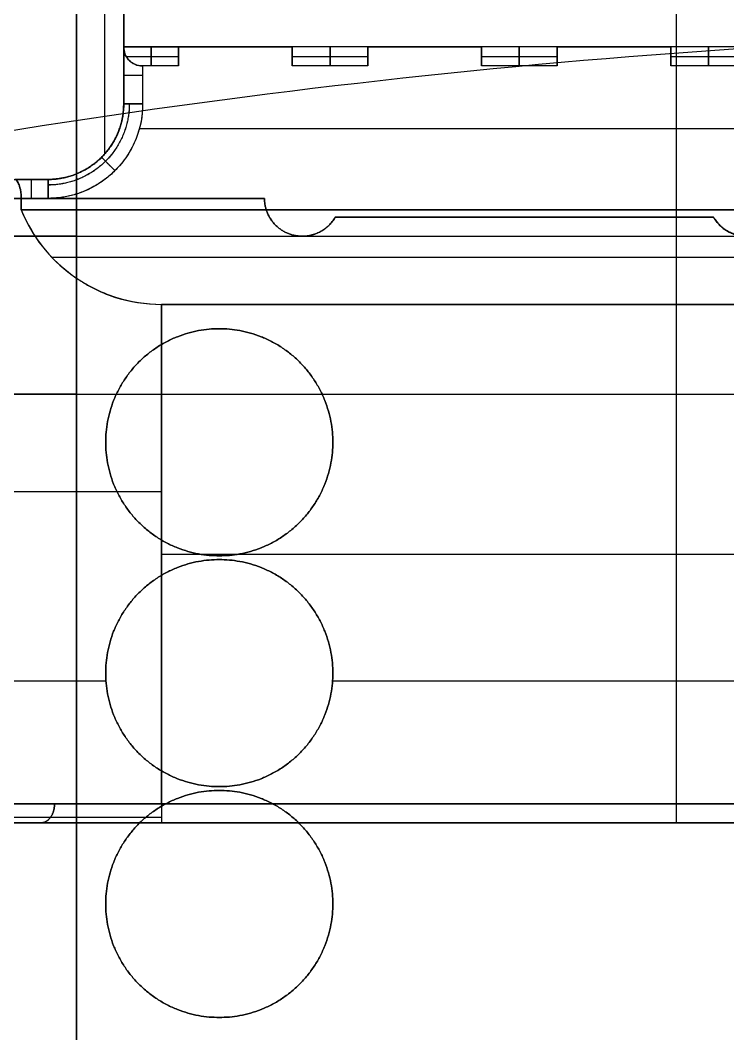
# Model space of a CAD drawing. Header units: millimetres. Extents: x 20.2 to 60.2, y 0 to 42.2.
# Drawn here: x 37.035 to 38.815, y 37.478 to 40.028 of the extents above; entities that cross this region are included whole.
import ezdxf

# ---------------------------------------------------------------- set-up
doc = ezdxf.new("R2010")
doc.units = ezdxf.units.MM
doc.layers.add('CHARGING$Platiene Rund Transmitter', color=178, linetype='Continuous', true_color=0x000000)

msp = doc.modelspace()

# ---------------------------------------------------------------- linework, layer by layer
at = {"layer": 'CHARGING$Platiene Rund Transmitter', "color": 254, "true_color": 0xcad1ee}
for p, q in [((38.686, 38.0087, -2.6149), (38.686, 40.9606, -2.6149)), ((37.2957, 39.8179, -1.3868), (37.2957, 40.9131, -1.3868)), ((37.2957, 39.8179, -1.0297), (37.2957, 40.9131, -1.0297)), ((37.2481, 39.692, -1.2083), (37.2481, 40.8412, -1.2083)), ((37.3019, 39.937, -1.5178), (37.4338, 39.937, -1.5178)), ((37.3019, 39.937, -0.8988), (37.4338, 39.937, -0.8988)), ((37.3648, 39.9131, -1.5416), (37.3648, 39.9608, -1.4939)), ((37.3648, 39.9608, -0.9226), (37.3648, 39.9131, -0.875)), ((37.4338, 39.937, -0.8988), (37.4338, 39.9608, -0.8988)), ((37.4338, 39.937, -1.5178), (37.4338, 39.9608, -1.5178)), ((37.7195, 39.9608, -1.5178), (37.4338, 39.9608, -1.5178)), ((37.4338, 39.9608, -0.8988), (37.7195, 39.9608, -0.8988)), ((37.4338, 39.937, -0.875), (37.4338, 39.937, -0.8988)), ((37.4338, 39.937, -1.5178), (37.4338, 39.937, -1.5416)), ((37.5766, 39.9608, -1.4939), (37.5766, 39.9608, -1.5416)), ((37.5766, 39.9608, -0.875), (37.5766, 39.9608, -0.9226)), ((37.7195, 39.9608, -0.8988), (37.7195, 39.937, -0.8988)), ((37.7195, 39.9608, -1.5178), (37.7195, 39.937, -1.5178)), ((37.7195, 39.937, -0.875), (37.7195, 39.937, -0.8988)), ((37.7195, 39.937, -1.5178), (37.7195, 39.937, -1.5416)), ((37.7195, 39.937, -1.5178), (37.9099, 39.937, -1.5178)), ((37.7195, 39.937, -0.8988), (37.9099, 39.937, -0.8988)), ((37.8147, 39.9131, -1.5416), (37.8147, 39.9608, -1.4939)), ((37.8147, 39.9608, -0.9226), (37.8147, 39.9131, -0.875)), ((37.9099, 39.937, -0.8988), (37.9099, 39.9608, -0.8988)), ((37.9099, 39.937, -1.5178), (37.9099, 39.9608, -1.5178)), ((38.1956, 39.9608, -1.5178), (37.9099, 39.9608, -1.5178)), ((37.9099, 39.9608, -0.8988), (38.1956, 39.9608, -0.8988)), ((37.9099, 39.937, -0.875), (37.9099, 39.937, -0.8988)), ((37.9099, 39.937, -1.5178), (37.9099, 39.937, -1.5416)), ((38.0528, 39.9608, -1.4939), (38.0528, 39.9608, -1.5416)), ((38.0528, 39.9608, -0.875), (38.0528, 39.9608, -0.9226)), ((38.1956, 39.9608, -0.8988), (38.1956, 39.937, -0.8988)), ((38.1956, 39.9608, -1.5178), (38.1956, 39.937, -1.5178)), ((38.1956, 39.937, -0.875), (38.1956, 39.937, -0.8988)), ((38.1956, 39.937, -1.5178), (38.1956, 39.937, -1.5416)), ((38.1956, 39.937, -1.5178), (38.386, 39.937, -1.5178)), ((38.1956, 39.937, -0.8988), (38.386, 39.937, -0.8988)), ((38.2908, 39.9131, -1.5416), (38.2908, 39.9608, -1.4939)), ((38.2908, 39.9608, -0.9226), (38.2908, 39.9131, -0.875)), ((38.386, 39.937, -0.8988), (38.386, 39.9608, -0.8988)), ((38.386, 39.937, -1.5178), (38.386, 39.9608, -1.5178)), ((38.6717, 39.9608, -1.5178), (38.386, 39.9608, -1.5178)), ((38.386, 39.9608, -0.8988), (38.6717, 39.9608, -0.8988)), ((38.386, 39.937, -0.875), (38.386, 39.937, -0.8988)), ((38.386, 39.937, -1.5178), (38.386, 39.937, -1.5416)), ((38.5289, 39.9608, -1.4939), (38.5289, 39.9608, -1.5416)), ((38.5289, 39.9608, -0.875), (38.5289, 39.9608, -0.9226)), ((38.6717, 39.9608, -0.8988), (38.6717, 39.937, -0.8988)), ((38.6717, 39.9608, -1.5178), (38.6717, 39.937, -1.5178)), ((38.6717, 39.937, -0.875), (38.6717, 39.937, -0.8988)), ((38.6717, 39.937, -1.5178), (38.6717, 39.937, -1.5416)), ((38.6717, 39.937, -1.5178), (38.8622, 39.937, -1.5178)), ((38.6717, 39.937, -0.8988), (38.8622, 39.937, -0.8988)), ((38.7669, 39.9131, -1.5416), (38.7669, 39.9608, -1.4939)), ((38.7669, 39.9608, -0.9226), (38.7669, 39.9131, -0.875)), ((37.3351, 39.756, -0.875), (43.0554, 39.756, -0.875)), ((37.3352, 39.756, -1.5416), (43.0551, 39.756, -1.5416)), ((37.0101, 39.6275, -1.2083), (37.1053, 39.6275, -1.2083)), ((37.0577, 39.6275, -0.9226), (37.0577, 39.6275, -1.4939)), ((36.791, 39.5799, -2.8767), (37.6498, 39.5799, -2.8767)), ((37.2204, 39.5799, -2.8053), (37.2204, 39.5799, -2.9481)), ((37.8275, 39.5322, -2.8767), (38.7797, 39.5322, -2.8767)), ((38.3036, 39.5322, -2.8053), (38.3036, 39.5322, -2.9481)), ((37.1767, 39.4846, -2.6149), (40.1953, 39.4846, -2.6149)), ((37.1767, 39.4846, -0.1771), (43.2139, 39.4846, -0.1771)), ((37.1139, 39.4323, -1.6606), (43.2762, 39.4323, -1.6606)), ((37.1144, 39.4323, -0.756), (43.2761, 39.4323, -0.756)), ((37.1767, 39.0876, -2.8053), (43.2139, 39.0876, -2.8053)), ((37.1767, 39.0876, 0.0133), (43.2139, 39.0876, 0.0133)), ((37.3909, 38.6848, -1.7796), (42.9996, 38.6848, -1.7796)), ((37.3909, 38.6848, -0.6369), (42.9996, 38.6848, -0.6369)), ((36.791, 38.3658, -2.9481), (37.2509, 38.3658, -2.9481)), ((36.791, 38.3658, -2.8053), (37.2509, 38.3658, -2.8053)), ((37.8209, 38.3658, -2.9481), (42.5696, 38.3658, -2.9481)), ((37.8209, 38.3658, -2.8053), (42.5696, 38.3658, -2.8053)), ((44.1661, 38.0087, -1.396), (36.2245, 38.0087, -1.396)), ((36.9624, 38.0087, -1.2083), (43.4281, 38.0087, -1.2083))]:
    msp.add_line(p, q, dxfattribs=at)
for points, degree in [([(37.1767, 40.9606, -2.6149), (37.1767, 39.4846, -2.6149), (37.1767, 38.0087, -2.6149)], 2), ([(37.1767, 40.9606, -0.1771), (37.1767, 39.4846, -0.1771), (37.1767, 38.0087, -0.1771)], 2), ([(37.1767, 37.2469, -2.8053), (37.1767, 39.0876, -2.8053), (37.1767, 40.9283, -2.8053)], 2), ([(37.1767, 40.9283, 0.0133), (37.1767, 39.0876, 0.0133), (37.1767, 37.2469, 0.0133)], 2), ([(37.1767, 37.2469, -2.8053), (37.1767, 39.0876, -2.8053), (37.1767, 40.9283, -2.8053)], 2), ([(37.2957, 39.9608, -1.4939), (37.2957, 40.4369, -1.4939), (37.2957, 40.9131, -1.4939)], 2), ([(37.2957, 40.9131, -0.9226), (37.2957, 40.4369, -0.9226), (37.2957, 39.9608, -0.9226)], 2), ([(37.2957, 39.8179, -1.2797), (37.2957, 40.3655, -1.2797), (37.2957, 40.9131, -1.2797)], 2), ([(37.2957, 39.8179, -1.1369), (37.2957, 40.3655, -1.1369), (37.2957, 40.9131, -1.1369)], 2), ([(37.2481, 39.692, -1.2797), (37.2481, 40.2666, -1.2797), (37.2481, 40.8412, -1.2797)], 2), ([(37.2481, 39.692, -1.1369), (37.2481, 40.2666, -1.1369), (37.2481, 40.8412, -1.1369)], 2), ([(37.4338, 39.9608, -1.4939), (37.3648, 39.9608, -1.4939), (37.2957, 39.9608, -1.4939)], 2), ([(37.2957, 39.9608, -0.9226), (37.3648, 39.9608, -0.9226), (37.4338, 39.9608, -0.9226)], 2), ([(37.2957, 39.9608, -1.4939), (37.2957, 39.8893, -1.4939), (37.2957, 39.8179, -1.4939)], 2), ([(37.2957, 39.8179, -0.9226), (37.2957, 39.8893, -0.9226), (37.2957, 39.9608, -0.9226)], 2), ([(37.4338, 39.9131, -0.875), (37.4338, 39.937, -0.875), (37.4338, 39.9608, -0.875)], 2), ([(37.4338, 39.9608, -0.875), (37.4338, 39.9608, -0.8988), (37.4338, 39.9608, -0.9226)], 2), ([(37.7195, 39.9608, -0.875), (37.5766, 39.9608, -0.875), (37.4338, 39.9608, -0.875)], 2), ([(37.7195, 39.9608, -1.4939), (37.5766, 39.9608, -1.4939), (37.4338, 39.9608, -1.4939)], 2), ([(37.4338, 39.9608, -1.4939), (37.4338, 39.937, -1.5178), (37.4338, 39.9131, -1.5416)], 2), ([(37.4338, 39.9608, -1.4939), (37.4338, 39.9608, -1.5178), (37.4338, 39.9608, -1.5416)], 2), ([(37.4338, 39.9608, -1.5416), (37.4338, 39.937, -1.5416), (37.4338, 39.9131, -1.5416)], 2), ([(37.4338, 39.9608, -0.9226), (37.4338, 39.937, -0.8988), (37.4338, 39.9131, -0.875)], 2), ([(37.4338, 39.9608, -1.5416), (37.5766, 39.9608, -1.5416), (37.7195, 39.9608, -1.5416)], 2), ([(37.7195, 39.9608, -0.9226), (37.5766, 39.9608, -0.9226), (37.4338, 39.9608, -0.9226)], 2), ([(37.7195, 39.9608, -0.9226), (37.7195, 39.9608, -0.8988), (37.7195, 39.9608, -0.875)], 2), ([(37.7195, 39.9608, -0.875), (37.7195, 39.937, -0.875), (37.7195, 39.9131, -0.875)], 2), ([(37.9099, 39.9608, -1.4939), (37.8147, 39.9608, -1.4939), (37.7195, 39.9608, -1.4939)], 2), ([(37.7195, 39.9608, -1.5416), (37.7195, 39.9608, -1.5178), (37.7195, 39.9608, -1.4939)], 2), ([(37.7195, 39.9131, -1.5416), (37.7195, 39.937, -1.5416), (37.7195, 39.9608, -1.5416)], 2), ([(37.7195, 39.9608, -1.4939), (37.7195, 39.937, -1.5178), (37.7195, 39.9131, -1.5416)], 2), ([(37.9099, 39.9608, -0.9226), (37.8147, 39.9608, -0.9226), (37.7195, 39.9608, -0.9226)], 2), ([(37.7195, 39.9131, -0.875), (37.7195, 39.937, -0.8988), (37.7195, 39.9608, -0.9226)], 2), ([(37.9099, 39.9131, -0.875), (37.9099, 39.937, -0.875), (37.9099, 39.9608, -0.875)], 2), ([(37.9099, 39.9608, -0.875), (37.9099, 39.9608, -0.8988), (37.9099, 39.9608, -0.9226)], 2), ([(38.1956, 39.9608, -0.875), (38.0528, 39.9608, -0.875), (37.9099, 39.9608, -0.875)], 2), ([(38.1956, 39.9608, -1.4939), (38.0528, 39.9608, -1.4939), (37.9099, 39.9608, -1.4939)], 2), ([(37.9099, 39.9608, -1.4939), (37.9099, 39.937, -1.5178), (37.9099, 39.9131, -1.5416)], 2), ([(37.9099, 39.9608, -1.4939), (37.9099, 39.9608, -1.5178), (37.9099, 39.9608, -1.5416)], 2), ([(37.9099, 39.9608, -1.5416), (37.9099, 39.937, -1.5416), (37.9099, 39.9131, -1.5416)], 2), ([(37.9099, 39.9608, -0.9226), (37.9099, 39.937, -0.8988), (37.9099, 39.9131, -0.875)], 2), ([(37.9099, 39.9608, -1.5416), (38.0528, 39.9608, -1.5416), (38.1956, 39.9608, -1.5416)], 2), ([(38.1956, 39.9608, -0.9226), (38.0528, 39.9608, -0.9226), (37.9099, 39.9608, -0.9226)], 2), ([(38.1956, 39.9608, -0.9226), (38.1956, 39.9608, -0.8988), (38.1956, 39.9608, -0.875)], 2), ([(38.1956, 39.9608, -0.875), (38.1956, 39.937, -0.875), (38.1956, 39.9131, -0.875)], 2), ([(38.386, 39.9608, -1.4939), (38.2908, 39.9608, -1.4939), (38.1956, 39.9608, -1.4939)], 2), ([(38.1956, 39.9608, -1.5416), (38.1956, 39.9608, -1.5178), (38.1956, 39.9608, -1.4939)], 2), ([(38.1956, 39.9131, -1.5416), (38.1956, 39.937, -1.5416), (38.1956, 39.9608, -1.5416)], 2), ([(38.1956, 39.9608, -1.4939), (38.1956, 39.937, -1.5178), (38.1956, 39.9131, -1.5416)], 2), ([(38.386, 39.9608, -0.9226), (38.2908, 39.9608, -0.9226), (38.1956, 39.9608, -0.9226)], 2), ([(38.1956, 39.9131, -0.875), (38.1956, 39.937, -0.8988), (38.1956, 39.9608, -0.9226)], 2), ([(38.386, 39.9131, -0.875), (38.386, 39.937, -0.875), (38.386, 39.9608, -0.875)], 2), ([(38.386, 39.9608, -0.875), (38.386, 39.9608, -0.8988), (38.386, 39.9608, -0.9226)], 2), ([(38.6717, 39.9608, -1.4939), (38.5289, 39.9608, -1.4939), (38.386, 39.9608, -1.4939)], 2), ([(38.386, 39.9608, -1.4939), (38.386, 39.937, -1.5178), (38.386, 39.9131, -1.5416)], 2), ([(38.386, 39.9608, -1.4939), (38.386, 39.9608, -1.5178), (38.386, 39.9608, -1.5416)], 2), ([(38.386, 39.9608, -1.5416), (38.386, 39.937, -1.5416), (38.386, 39.9131, -1.5416)], 2), ([(38.386, 39.9608, -0.9226), (38.386, 39.937, -0.8988), (38.386, 39.9131, -0.875)], 2), ([(38.386, 39.9608, -1.5416), (38.5289, 39.9608, -1.5416), (38.6717, 39.9608, -1.5416)], 2), ([(38.386, 39.9608, -0.875), (38.5289, 39.9608, -0.875), (38.6717, 39.9608, -0.875)], 2), ([(38.6717, 39.9608, -0.9226), (38.5289, 39.9608, -0.9226), (38.386, 39.9608, -0.9226)], 2), ([(38.6717, 39.9608, -0.9226), (38.6717, 39.9608, -0.8988), (38.6717, 39.9608, -0.875)], 2), ([(38.6717, 39.9608, -0.875), (38.6717, 39.937, -0.875), (38.6717, 39.9131, -0.875)], 2), ([(38.8622, 39.9608, -1.4939), (38.7669, 39.9608, -1.4939), (38.6717, 39.9608, -1.4939)], 2), ([(38.6717, 39.9608, -1.5416), (38.6717, 39.9608, -1.5178), (38.6717, 39.9608, -1.4939)], 2), ([(38.6717, 39.9131, -1.5416), (38.6717, 39.937, -1.5416), (38.6717, 39.9608, -1.5416)], 2), ([(38.6717, 39.9608, -1.4939), (38.6717, 39.937, -1.5178), (38.6717, 39.9131, -1.5416)], 2), ([(38.8622, 39.9608, -0.9226), (38.7669, 39.9608, -0.9226), (38.6717, 39.9608, -0.9226)], 2), ([(38.6717, 39.9131, -0.875), (38.6717, 39.937, -0.8988), (38.6717, 39.9608, -0.9226)], 2), ([(37.4338, 39.9131, -0.875), (37.3886, 39.9131, -0.875), (37.3433, 39.9131, -0.875)], 2), ([(37.3433, 39.9131, -0.875), (37.3433, 39.8655, -0.875), (37.3433, 39.8179, -0.875)], 2), ([(37.3433, 39.9131, -1.5416), (37.3433, 39.8655, -1.5416), (37.3433, 39.8179, -1.5416)], 2), ([(37.4338, 39.9131, -1.5416), (37.3886, 39.9131, -1.5416), (37.3433, 39.9131, -1.5416)], 2), ([(37.9099, 39.9131, -0.875), (37.8147, 39.9131, -0.875), (37.7195, 39.9131, -0.875)], 2), ([(37.9099, 39.9131, -1.5416), (37.8147, 39.9131, -1.5416), (37.7195, 39.9131, -1.5416)], 2), ([(38.386, 39.9131, -0.875), (38.2908, 39.9131, -0.875), (38.1956, 39.9131, -0.875)], 2), ([(38.386, 39.9131, -1.5416), (38.2908, 39.9131, -1.5416), (38.1956, 39.9131, -1.5416)], 2), ([(38.8622, 39.9131, -0.875), (38.7669, 39.9131, -0.875), (38.6717, 39.9131, -0.875)], 2), ([(38.8622, 39.9131, -1.5416), (38.7669, 39.9131, -1.5416), (38.6717, 39.9131, -1.5416)], 2), ([(37.2957, 39.8179, -1.4939), (37.2957, 39.8609, -1.4939), (37.2957, 39.9038, -1.4939)], 2), ([(37.2957, 39.8892, -0.9226), (37.2957, 39.8536, -0.9226), (37.2957, 39.8179, -0.9226)], 2), ([(37.2481, 39.692, -1.1369), (37.2799, 39.7279, -1.1369), (37.2957, 39.7699, -1.1369), (37.2957, 39.8179, -1.1369)], 3), ([(37.2957, 39.8179, -1.4939), (37.2957, 39.8179, -1.3868), (37.2957, 39.8179, -1.2797)], 2), ([(37.2957, 39.8179, -1.1369), (37.2957, 39.8179, -1.0297), (37.2957, 39.8179, -0.9226)], 2), ([(37.2957, 39.8179, -0.968), (37.2957, 39.8179, -1.0524), (37.2957, 39.8179, -1.1369)], 2), ([(37.2957, 39.8179, -1.2797), (37.2957, 39.8179, -1.3868), (37.2957, 39.8179, -1.4939)], 2), ([(37.2481, 39.692, -1.2797), (37.2481, 39.692, -1.2083), (37.2481, 39.692, -1.1369)], 2), ([(37.1053, 39.6275, -0.9226), (37.0637, 39.6275, -0.9226), (37.0221, 39.6275, -0.9226)], 2), ([(37.0221, 39.6275, -1.4939), (37.0637, 39.6275, -1.4939), (37.1053, 39.6275, -1.4939)], 2), ([(37.0221, 39.6275, -1.4939), (37.0637, 39.6275, -1.4939), (37.1053, 39.6275, -1.4939)], 2), ([(37.1053, 39.6275, -0.9226), (37.0637, 39.6275, -0.9226), (37.0221, 39.6275, -0.9226)], 2), ([(37.1053, 39.6275, -0.9226), (37.1053, 39.6275, -1.2083), (37.1053, 39.6275, -1.4939)], 2), ([(37.1053, 39.6275, -0.9226), (37.1053, 39.6275, -1.2083), (37.1053, 39.6275, -1.4939)], 2), ([(36.791, 39.5799, -2.9481), (37.2204, 39.5799, -2.9481), (37.6498, 39.5799, -2.9481)], 2), ([(37.6498, 39.5799, -2.8053), (37.2204, 39.5799, -2.8053), (36.791, 39.5799, -2.8053)], 2), ([(37.1053, 39.5799, -0.875), (37.0716, 39.5799, -0.875), (37.0378, 39.5799, -0.875)], 2), ([(37.0378, 39.5799, -0.875), (37.0378, 39.5656, -0.875), (37.0378, 39.5513, -0.875)], 2), ([(37.1053, 39.5799, -1.5416), (37.0716, 39.5799, -1.5416), (37.0378, 39.5799, -1.5416)], 2), ([(37.0378, 39.5513, -1.5416), (37.0378, 39.5656, -1.5416), (37.0378, 39.5799, -1.5416)], 2), ([(37.6498, 39.5799, -2.9481), (37.6498, 39.5799, -2.8767), (37.6498, 39.5799, -2.8053)], 2), ([(37.6498, 39.5799, -2.9481), (37.6498, 39.5799, -2.8767), (37.6498, 39.5799, -2.8053)], 2), ([(37.0378, 39.5513, -0.875), (40.1953, 39.5513, -0.875), (43.3527, 39.5513, -0.875)], 2), ([(43.3527, 39.5513, -1.5416), (40.1953, 39.5513, -1.5416), (37.0378, 39.5513, -1.5416)], 2), ([(37.8275, 39.5322, -2.8053), (37.8275, 39.5322, -2.8767), (37.8275, 39.5322, -2.9481)], 2), ([(37.8275, 39.5322, -2.9481), (38.3036, 39.5322, -2.9481), (38.7797, 39.5322, -2.9481)], 2), ([(38.7797, 39.5322, -2.8053), (38.3036, 39.5322, -2.8053), (37.8275, 39.5322, -2.8053)], 2), ([(38.7797, 39.5322, -2.9481), (38.7797, 39.5322, -2.8767), (38.7797, 39.5322, -2.8053)], 2), ([(37.745, 39.4846, -2.9481), (37.745, 39.4846, -2.8767), (37.745, 39.4846, -2.8053)], 2), ([(37.745, 39.4846, -2.9481), (37.745, 39.4846, -2.8767), (37.745, 39.4846, -2.8053)], 2), ([(37.3909, 39.3132, -1.7796), (37.3909, 38.6848, -1.7796), (37.3909, 38.0563, -1.7796)], 2), ([(42.9996, 39.3132, -1.7796), (40.1953, 39.3132, -1.7796), (37.3909, 39.3132, -1.7796)], 2), ([(37.3909, 39.3132, -0.6369), (40.1953, 39.3132, -0.6369), (42.9996, 39.3132, -0.6369)], 2), ([(37.3909, 38.0563, -0.6369), (37.3909, 38.6848, -0.6369), (37.3909, 39.3132, -0.6369)], 2), ([(37.5359, 39.2519, -2.9481), (37.5359, 39.2519, -2.8767), (37.5359, 39.2519, -2.8053)], 2), ([(37.2503, 38.9662, -2.8053), (37.2503, 38.9662, -2.8767), (37.2503, 38.9662, -2.9481)], 2), ([(37.8216, 38.9662, -2.8053), (37.8216, 38.9662, -2.8767), (37.8216, 38.9662, -2.9481)], 2), ([(37.5359, 38.6805, -2.8053), (37.5359, 38.6805, -2.8767), (37.5359, 38.6805, -2.9481)], 2), ([(37.5359, 38.6805, -2.8053), (37.5359, 38.6805, -2.8767), (37.5359, 38.6805, -2.9481)], 2), ([(37.5359, 38.6805, -2.8053), (37.5359, 38.6805, -2.8767), (37.5359, 38.6805, -2.9481)], 2), ([(37.5359, 38.671, -2.9481), (37.5359, 38.671, -2.8767), (37.5359, 38.671, -2.8053)], 2), ([(37.2503, 38.3853, -2.8053), (37.2503, 38.3853, -2.8767), (37.2503, 38.3853, -2.9481)], 2), ([(37.8216, 38.3853, -2.8053), (37.8216, 38.3853, -2.8767), (37.8216, 38.3853, -2.9481)], 2), ([(37.5359, 38.0996, -2.8053), (37.5359, 38.0996, -2.8767), (37.5359, 38.0996, -2.9481)], 2), ([(37.5359, 38.0996, -2.8053), (37.5359, 38.0996, -2.8767), (37.5359, 38.0996, -2.9481)], 2), ([(37.5359, 38.0996, -2.8053), (37.5359, 38.0996, -2.8767), (37.5359, 38.0996, -2.9481)], 2), ([(37.5359, 38.0901, -2.9481), (37.5359, 38.0901, -2.8767), (37.5359, 38.0901, -2.8053)], 2), ([(37.5359, 38.0901, -2.8053), (37.5359, 38.0901, -2.8767), (37.5359, 38.0901, -2.9481)], 2), ([(42.9996, 38.0563, -1.7796), (40.1953, 38.0563, -1.7796), (37.3909, 38.0563, -1.7796)], 2), ([(37.3909, 38.0563, -0.6369), (40.1953, 38.0563, -0.6369), (42.9996, 38.0563, -0.6369)], 2), ([(40.1953, 38.0087, -2.6149), (38.686, 38.0087, -2.6149), (37.1767, 38.0087, -2.6149)], 2), ([(37.1767, 38.0087, -0.1771), (40.1953, 38.0087, -0.1771), (43.2139, 38.0087, -0.1771)], 2), ([(42.9996, 38.0087, -0.5893), (40.1953, 38.0087, -0.5893), (37.3909, 38.0087, -0.5893)], 2), ([(37.3909, 38.0087, -1.8272), (40.1953, 38.0087, -1.8272), (42.9996, 38.0087, -1.8272)], 2), ([(42.9996, 38.0087, -1.8272), (40.1953, 38.0087, -1.8272), (37.3909, 38.0087, -1.8272)], 2), ([(37.2503, 37.8045, -2.8053), (37.2503, 37.8045, -2.8767), (37.2503, 37.8045, -2.9481)], 2), ([(37.8216, 37.8045, -2.8053), (37.8216, 37.8045, -2.8767), (37.8216, 37.8045, -2.9481)], 2), ([(37.5359, 37.5188, -2.8053), (37.5359, 37.5188, -2.8767), (37.5359, 37.5188, -2.9481)], 2)]:
    msp.add_open_spline(points, degree=degree, dxfattribs=at)
at = {"layer": 'CHARGING$Platiene Rund Transmitter', "color": 86, "true_color": 0x118002}
for points in [[(40.1659, 40), (41.3857, 40.0001), (43.8987, 39.7694), (47.6262, 38.6978), (51.2105, 36.8409), (54.4087, 34.243), (57.0069, 31.0445), (58.8637, 27.4605), (59.9354, 23.7328), (60.2778, 20), (59.9354, 16.2672), (58.8637, 12.5397), (57.0069, 8.9554), (54.4089, 5.7572), (51.2104, 3.159), (47.6264, 1.3023), (43.8987, 0.2305), (40.1659, -0.1119), (36.4332, 0.2305), (32.7057, 1.3022), (29.1213, 3.1591), (25.9232, 5.757), (23.3249, 8.9555), (21.4682, 12.5395), (20.3964, 16.2672), (20.054, 20), (20.3964, 23.7328), (21.4681, 27.4603), (23.325, 31.0446), (25.9229, 34.2428), (29.1214, 36.841), (32.7055, 38.6977), (36.4331, 39.7694), (38.9462, 40.0001), (40.1659, 40)], [(40.1659, 40, 1), (41.3857, 40.0001, 1), (43.8987, 39.7694, 1), (47.6262, 38.6978, 1), (51.2105, 36.8409, 1), (54.4087, 34.243, 1), (57.0069, 31.0445, 1), (58.8637, 27.4605, 1), (59.9354, 23.7328, 1), (60.2778, 20, 1), (59.9354, 16.2672, 1), (58.8637, 12.5397, 1), (57.0069, 8.9554, 1), (54.4089, 5.7572, 1), (51.2104, 3.159, 1), (47.6264, 1.3023, 1), (43.8987, 0.2305, 1), (40.1659, -0.1119, 1), (36.4332, 0.2305, 1), (32.7057, 1.3022, 1), (29.1213, 3.1591, 1), (25.9232, 5.757, 1), (23.3249, 8.9555, 1), (21.4682, 12.5395, 1), (20.3964, 16.2672, 1), (20.054, 20, 1), (20.3964, 23.7328, 1), (21.4681, 27.4603, 1), (23.325, 31.0446, 1), (25.9229, 34.2428, 1), (29.1214, 36.841, 1), (32.7055, 38.6977, 1), (36.4331, 39.7694, 1), (38.9462, 40.0001, 1), (40.1659, 40, 1)], [(40.1659, 40, 0.5), (41.3857, 40.0001, 0.5), (43.8987, 39.7694, 0.5), (47.6262, 38.6978, 0.5), (51.2105, 36.8409, 0.5), (54.4087, 34.243, 0.5), (57.0069, 31.0445, 0.5), (58.8637, 27.4605, 0.5), (59.9354, 23.7328, 0.5), (60.2778, 20, 0.5), (59.9354, 16.2672, 0.5), (58.8637, 12.5397, 0.5), (57.0069, 8.9554, 0.5), (54.4089, 5.7572, 0.5), (51.2104, 3.159, 0.5), (47.6264, 1.3023, 0.5), (43.8987, 0.2305, 0.5), (40.1659, -0.1119, 0.5), (36.4332, 0.2305, 0.5), (32.7057, 1.3022, 0.5), (29.1213, 3.1591, 0.5), (25.9232, 5.757, 0.5), (23.3249, 8.9555, 0.5), (21.4682, 12.5395, 0.5), (20.3964, 16.2672, 0.5), (20.054, 20, 0.5), (20.3964, 23.7328, 0.5), (21.4681, 27.4603, 0.5), (23.325, 31.0446, 0.5), (25.9229, 34.2428, 0.5), (29.1214, 36.841, 0.5), (32.7055, 38.6977, 0.5), (36.4331, 39.7694, 0.5), (38.9462, 40.0001, 0.5), (40.1659, 40, 0.5)]]:
    msp.add_open_spline(points, degree=3, knots=[0, 0, 0, 0, 2.996669, 6.173385, 9.482612, 12.862313, 16.242013, 19.55124, 22.727957, 25.724626, 28.721294, 31.898011, 35.207238, 38.586938, 41.966639, 45.275866, 48.452582, 51.449251, 54.44592, 57.622636, 60.931863, 64.311564, 67.691265, 71.000491, 74.177208, 77.173877, 80.170545, 83.347262, 86.656489, 90.036189, 93.41589, 96.725117, 99.901833, 102.898502, 102.898502, 102.898502, 102.898502], dxfattribs=at)
at = {"layer": 'CHARGING$Platiene Rund Transmitter', "color": 254, "true_color": 0xcad1ee, "extrusion": (4.04363e-12, -0.707107, 0.707107)}
msp.add_open_spline([(37.2957, 39.9608, -1.4939), (37.2957, 39.9481, -1.5066), (37.2998, 39.9374, -1.5173), (37.3121, 39.9245, -1.5302), (37.3183, 39.9198, -1.5349), (37.3301, 39.9146, -1.5402), (37.3365, 39.9132, -1.5415), (37.3433, 39.9131, -1.5416)], degree=3, knots=[-1, -1, -1, -1, -0.5, -0.5, -0.25, -0.25, 0, 0, 0, 0], dxfattribs=at)
at = {"layer": 'CHARGING$Platiene Rund Transmitter', "color": 254, "true_color": 0xcad1ee, "extrusion": (1.42529e-12, 0.707107, 0.707107)}
msp.add_open_spline([(37.3433, 39.9131, -0.875), (37.3292, 39.9133, -0.8751), (37.3174, 39.9185, -0.8804), (37.3033, 39.934, -0.8958), (37.3009, 39.9382, -0.9001), (37.2967, 39.9489, -0.9107), (37.2957, 39.9546, -0.9165), (37.2957, 39.9608, -0.9226)], degree=3, knots=[-1, -1, -1, -1, -0.5, -0.5, -0.25, -0.25, 0, 0, 0, 0], dxfattribs=at)
at = {"layer": 'CHARGING$Platiene Rund Transmitter', "color": 254, "true_color": 0xcad1ee, "extrusion": (-4.4771e-13, -1, -6.41718e-12)}
msp.add_rational_spline([(37.3433, 39.8893, -1.5416), (37.2957, 39.8893, -1.5416), (37.2957, 39.8893, -1.4939)], [0.999999999941, 0.707106781216, 1], degree=2, dxfattribs=at)
at = {"layer": 'CHARGING$Platiene Rund Transmitter', "color": 254, "true_color": 0xcad1ee, "extrusion": (-2.98473e-13, -1, 3.43244e-12)}
msp.add_rational_spline([(37.3433, 39.8893, -0.875), (37.2957, 39.8893, -0.875), (37.2957, 39.8893, -0.9226)], [0.999999999993, 0.70710678119, 1], degree=2, dxfattribs=at)
at = {"layer": 'CHARGING$Platiene Rund Transmitter', "color": 254, "true_color": 0xcad1ee}
for points, weights, degree in [([(37.1053, 39.6275, -1.4939), (37.2168, 39.6275, -1.4939), (37.2957, 39.7064, -1.4939), (37.2957, 39.8179, -1.4939)], [0.99999986033, 0.804737900618, 0.804737900588, 0.99999986024], 3), ([(37.2957, 39.8179, -0.9226), (37.2957, 39.7064, -0.9226), (37.2168, 39.6275, -0.9226), (37.1053, 39.6275, -0.9226)], [1, 0.804737854116, 0.804737854116, 1], 3), ([(37.3433, 39.8179, -0.875), (37.3433, 39.6785, -0.875), (37.2447, 39.5799, -0.875), (37.1053, 39.5799, -0.875)], [1, 0.804737854116, 0.804737854116, 1], 3), ([(37.3098, 39.8179, -1.5278), (37.3098, 39.6981, -1.5278), (37.2251, 39.6134, -1.5278), (37.1053, 39.6134, -1.5278)], [0.853557862771, 0.686890322849, 0.686890322875, 0.853557862847], 3), ([(37.3097, 39.8179, -0.8889), (37.3097, 39.6982, -0.8889), (37.225, 39.6135, -0.8889), (37.1053, 39.6135, -0.8889)], [0.853553390593, 0.68688672392, 0.68688672392, 0.853553390593], 3), ([(37.2957, 39.8179, -1.2797), (37.2957, 39.7459, -1.2797), (37.2481, 39.692, -1.2797)], [1.00000000005, 0.864634536833, 0.854391865464], 2), ([(37.2481, 39.692, -1.2083), (37.1912, 39.6275, -1.2083), (37.1053, 39.6275, -1.2083)], [0.854391865464, 0.842472244355, 1.00000000001], 2), ([(37.6498, 39.5799, -2.9481), (37.6498, 39.4846, -2.9481), (37.745, 39.4846, -2.9481)], [1, 0.707106781187, 1], 2), ([(37.745, 39.4846, -2.8053), (37.6498, 39.4846, -2.8053), (37.6498, 39.5799, -2.8053)], [1, 0.707106781187, 1], 2), ([(37.6498, 39.5799, -2.8767), (37.6498, 39.4846, -2.8767), (37.745, 39.4846, -2.8767)], [1, 0.707106781186, 1], 2), ([(37.745, 39.4846, -2.8053), (37.8, 39.4846, -2.8053), (37.8275, 39.5322, -2.8053)], [1, 0.807007203692, 0.868347502412], 2), ([(37.8275, 39.5322, -2.9481), (37.8, 39.4846, -2.9481), (37.745, 39.4846, -2.9481)], [1, 0.866025403784, 1], 2), ([(37.745, 39.4846, -2.8767), (37.8, 39.4846, -2.8767), (37.8275, 39.5322, -2.8767)], [1, 0.807007203691, 0.868347502413], 2), ([(38.7797, 39.5322, -2.9481), (38.8072, 39.4846, -2.9481), (38.8622, 39.4846, -2.9481)], [1, 0.866025403784, 1], 2), ([(38.8622, 39.4846, -2.8053), (38.8072, 39.4846, -2.8053), (38.7797, 39.5322, -2.8053)], [1, 0.807007203692, 0.868347502412], 2), ([(38.7797, 39.5322, -2.8767), (38.8072, 39.4846, -2.8767), (38.8622, 39.4846, -2.8767)], [0.868347502413, 0.807007203691, 1], 2)]:
    msp.add_rational_spline(points, weights, degree=degree, dxfattribs=at)
for points, knots in [([(37.3433, 39.8179, -1.5416), (37.3433, 39.7873, -1.5416), (37.3378, 39.7581, -1.5416), (37.3211, 39.7164, -1.5416), (37.3128, 39.7002, -1.5416), (37.2952, 39.6733, -1.5416), (37.285, 39.6609, -1.5416), (37.2279, 39.6044, -1.5416), (37.1706, 39.5799, -1.5416), (37.1053, 39.5799, -1.5416)], [-1, -1, -1, -1, -0.75, -0.75, -0.625, -0.625, -0.5, -0.5, 0, 0, 0, 0]), ([(37.0378, 39.5799, -1.5416), (37.0378, 39.5922, -1.5415), (37.036, 39.6013, -1.5369), (37.0331, 39.6126, -1.5293), (37.0317, 39.6162, -1.5253), (37.0272, 39.6253, -1.512), (37.0245, 39.6275, -1.5031), (37.0221, 39.6275, -1.4939)], [-1, -1, -1, -1, -0.785434, -0.785434, -0.525011, -0.525011, 0, 0, 0, 0]), ([(37.0221, 39.6275, -0.9226), (37.0245, 39.6275, -0.9135), (37.0272, 39.6253, -0.9046), (37.0317, 39.6162, -0.8913), (37.0331, 39.6126, -0.8873), (37.036, 39.6013, -0.8797), (37.0378, 39.5922, -0.875), (37.0378, 39.5799, -0.875)], [-1, -1, -1, -1, -0.474903, -0.474903, -0.214469, -0.214469, 0, 0, 0, 0])]:
    msp.add_open_spline(points, degree=3, knots=knots, dxfattribs=at)
at = {"layer": 'CHARGING$Platiene Rund Transmitter', "color": 254, "true_color": 0xcad1ee, "extrusion": (9.22242e-11, -1, 3.37234e-11)}
msp.add_rational_spline([(37.2957, 39.8179, -1.4939), (37.2957, 39.8179, -1.5218), (37.3154, 39.8179, -1.5416), (37.3433, 39.8179, -1.5416)], [0.999999860239, 0.80473790062, 0.804737900596, 0.999999860167], degree=3, dxfattribs=at)
at = {"layer": 'CHARGING$Platiene Rund Transmitter', "color": 254, "true_color": 0xcad1ee, "extrusion": (2.0381e-12, -1, 1.54358e-12)}
msp.add_rational_spline([(37.3433, 39.8179, -0.875), (37.3154, 39.8179, -0.875), (37.2957, 39.8179, -0.8947), (37.2957, 39.8179, -0.9226)], [1, 0.804737854124, 0.804737854124, 1], degree=3, dxfattribs=at)
at = {"layer": 'CHARGING$Platiene Rund Transmitter', "color": 254, "true_color": 0xcad1ee, "extrusion": (-0.707107, -0.707107, -5.04401e-12)}
msp.add_rational_spline([(37.2399, 39.6833, -1.4939), (37.2399, 39.6833, -1.5218), (37.2539, 39.6693, -1.5416), (37.2736, 39.6496, -1.5416)], [0.853553390524, 0.686886723869, 0.686886723869, 0.853553390523], degree=3, dxfattribs=at)
at = {"layer": 'CHARGING$Platiene Rund Transmitter', "color": 254, "true_color": 0xcad1ee, "extrusion": (0.707107, 0.707107, 5.80047e-12)}
msp.add_rational_spline([(37.2736, 39.6496, -0.875), (37.2539, 39.6693, -0.875), (37.2399, 39.6833, -0.8947), (37.2399, 39.6833, -0.9226)], [0.853553390587, 0.686886723922, 0.686886723922, 0.853553390587], degree=3, dxfattribs=at)
at = {"layer": 'CHARGING$Platiene Rund Transmitter', "color": 86, "true_color": 0x118002}
for points in [[(37.6185, 33.7663), (37.0726, 36.7162), (36.5267, 39.6661)], [(36.5267, 39.6661, 1), (37.0726, 36.7162, 1), (37.6185, 33.7663, 1)]]:
    msp.add_open_spline(points, degree=2, dxfattribs=at)
at = {"layer": 'CHARGING$Platiene Rund Transmitter', "color": 254, "true_color": 0xcad1ee, "extrusion": (-1, -2.98473e-13, 6.68147e-25)}
msp.add_rational_spline([(37.0637, 39.5799, -1.5416), (37.0637, 39.6275, -1.5416), (37.0637, 39.6275, -1.4939), (37.0637, 39.6275, -1.4939), (37.0637, 39.6275, -1.4939)], [0.999999999994, 0.70710678119, 1, 0.999999750861, 0.999999501722], degree=2, knots=[0.15707963, 0.15707963, 0.15707963, 0.23561945, 0.23561945, 0.23561952, 0.23561952, 0.23561952], dxfattribs=at)
at = {"layer": 'CHARGING$Platiene Rund Transmitter', "color": 254, "true_color": 0xcad1ee, "extrusion": (-1, -7.46183e-13, -2.98473e-13)}
msp.add_rational_spline([(37.0637, 39.5799, -0.875), (37.0637, 39.6275, -0.875), (37.0637, 39.6275, -0.9226), (37.0637, 39.6275, -0.9226), (37.0637, 39.6275, -0.9226)], [0.999999999983, 0.707106781195, 1, 0.999999750861, 0.999999501723], degree=2, knots=[0.15707963, 0.15707963, 0.15707963, 0.23561945, 0.23561945, 0.23561952, 0.23561952, 0.23561952], dxfattribs=at)
at = {"layer": 'CHARGING$Platiene Rund Transmitter', "color": 254, "true_color": 0xcad1ee, "extrusion": (-1, 2.89731e-11, 5.09526e-12)}
msp.add_rational_spline([(37.1053, 39.6275, -0.9226), (37.1053, 39.6275, -0.8947), (37.1053, 39.6078, -0.875), (37.1053, 39.5799, -0.875)], [1, 0.804737854124, 0.804737854124, 1], degree=3, dxfattribs=at)
at = {"layer": 'CHARGING$Platiene Rund Transmitter', "color": 254, "true_color": 0xcad1ee, "extrusion": (-1, -1.88038e-11, -1.92515e-11)}
msp.add_rational_spline([(37.1053, 39.5799, -1.5416), (37.1053, 39.6275, -1.5416), (37.1053, 39.6275, -1.4939)], [0.999999999983, 0.707106781195, 1], degree=2, dxfattribs=at)
at = {"layer": 'CHARGING$Platiene Rund Transmitter', "color": 254, "true_color": 0xcad1ee, "extrusion": (-1.95997e-13, 0.707107, -0.707107)}
msp.add_open_spline([(37.0378, 39.5513, -1.5416), (37.0651, 39.4838, -1.609), (37.1078, 39.429, -1.6638), (37.1732, 39.3815, -1.7113), (37.1829, 39.3749, -1.7179), (37.2003, 39.3642, -1.7287), (37.2266, 39.3493, -1.7436), (37.2906, 39.3224, -1.7704), (37.3497, 39.3132, -1.7796), (37.3909, 39.3132, -1.7796)], degree=3, knots=[-1, -1, -1, -1, -0.5, -0.5, -0.4375, -0.4375, -0.375, -0.25, 0, 0, 0, 0], dxfattribs=at)
at = {"layer": 'CHARGING$Platiene Rund Transmitter', "color": 254, "true_color": 0xcad1ee, "extrusion": (-2.28206e-13, -0.707107, -0.707107)}
msp.add_open_spline([(37.0378, 39.5513, -0.875), (37.0674, 39.4782, -0.8019), (37.116, 39.4234, -0.7471), (37.169, 39.3845, -0.7082), (37.1744, 39.3808, -0.7045), (37.1829, 39.375, -0.6987), (37.196, 39.3667, -0.6904), (37.2094, 39.3592, -0.6829), (37.2367, 39.3453, -0.669), (37.2555, 39.3377, -0.6614), (37.3128, 39.3193, -0.643), (37.3523, 39.3132, -0.6369), (37.3909, 39.3132, -0.6369)], degree=3, knots=[-1, -1, -1, -1, -0.5, -0.5, -0.46875, -0.46875, -0.4375, -0.375, -0.375, -0.25, -0.25, 0, 0, 0, 0], dxfattribs=at)
at = {"layer": 'CHARGING$Platiene Rund Transmitter', "color": 254, "true_color": 0xcad1ee, "extrusion": (2.23855e-14, -1, 1.6416e-13)}
msp.add_rational_spline([(37.1767, 39.4846, -2.6149), (36.2245, 39.4846, -2.6149), (36.2245, 39.4846, -1.6626)], [1, 0.707106781187, 1], degree=2, dxfattribs=at)
at = {"layer": 'CHARGING$Platiene Rund Transmitter', "color": 254, "true_color": 0xcad1ee, "extrusion": (1.49237e-14, -1, 1.41775e-13)}
msp.add_rational_spline([(36.2245, 39.4846, -1.1294), (36.2245, 39.4846, -0.1771), (37.1767, 39.4846, -0.1771)], [1, 0.707106781187, 1], degree=2, dxfattribs=at)
at = {"layer": 'CHARGING$Platiene Rund Transmitter', "color": 254, "true_color": 0xcad1ee}
for points, knots in [([(37.5359, 38.6805, -2.9481), (37.2503, 38.6805, -2.9481), (37.2503, 38.9662, -2.9481), (37.2503, 39.2519, -2.9481), (37.5359, 39.2519, -2.9481)], [0, 0, 0, 0.4712389, 0.4712389, 0.9424778, 0.9424778, 0.9424778]), ([(37.5359, 39.2519, -2.8053), (37.2503, 39.2519, -2.8053), (37.2503, 38.9662, -2.8053), (37.2503, 38.6805, -2.8053), (37.5359, 38.6805, -2.8053)], [0, 0, 0, 0.4712389, 0.4712389, 0.9424778, 0.9424778, 0.9424778]), ([(37.5359, 38.6805, -2.8767), (37.2503, 38.6805, -2.8767), (37.2503, 38.9662, -2.8767), (37.2503, 39.2519, -2.8767), (37.5359, 39.2519, -2.8767)], [1.570796, 1.570796, 1.570796, 3.141593, 3.141593, 4.712389, 4.712389, 4.712389]), ([(37.5359, 38.6805, -2.8053), (37.8216, 38.6805, -2.8053), (37.8216, 38.9662, -2.8053), (37.8216, 39.2519, -2.8053), (37.5359, 39.2519, -2.8053)], [0, 0, 0, 0.4712389, 0.4712389, 0.9424778, 0.9424778, 0.9424778]), ([(37.5359, 39.2519, -2.9481), (37.8216, 39.2519, -2.9481), (37.8216, 38.9662, -2.9481), (37.8216, 38.6805, -2.9481), (37.5359, 38.6805, -2.9481)], [0, 0, 0, 0.4712389, 0.4712389, 0.9424778, 0.9424778, 0.9424778]), ([(37.5359, 39.2519, -2.8767), (37.8216, 39.2519, -2.8767), (37.8216, 38.9662, -2.8767), (37.8216, 38.6805, -2.8767), (37.5359, 38.6805, -2.8767)], [1.570796, 1.570796, 1.570796, 3.141593, 3.141593, 4.712389, 4.712389, 4.712389]), ([(37.5359, 38.0996, -2.9481), (37.2503, 38.0996, -2.9481), (37.2503, 38.3853, -2.9481), (37.2503, 38.671, -2.9481), (37.5359, 38.671, -2.9481)], [0, 0, 0, 0.4712389, 0.4712389, 0.9424778, 0.9424778, 0.9424778]), ([(37.5359, 38.671, -2.8053), (37.2503, 38.671, -2.8053), (37.2503, 38.3853, -2.8053), (37.2503, 38.0996, -2.8053), (37.5359, 38.0996, -2.8053)], [0, 0, 0, 0.4712389, 0.4712389, 0.9424778, 0.9424778, 0.9424778]), ([(37.5359, 38.0996, -2.8767), (37.2503, 38.0996, -2.8767), (37.2503, 38.3853, -2.8767), (37.2503, 38.671, -2.8767), (37.5359, 38.671, -2.8767)], [1.570796, 1.570796, 1.570796, 3.141593, 3.141593, 4.712389, 4.712389, 4.712389]), ([(37.5359, 38.671, -2.9481), (37.8216, 38.671, -2.9481), (37.8216, 38.3853, -2.9481), (37.8216, 38.0996, -2.9481), (37.5359, 38.0996, -2.9481)], [0, 0, 0, 0.4712389, 0.4712389, 0.9424778, 0.9424778, 0.9424778]), ([(37.5359, 38.0996, -2.8053), (37.8216, 38.0996, -2.8053), (37.8216, 38.3853, -2.8053), (37.8216, 38.671, -2.8053), (37.5359, 38.671, -2.8053)], [0, 0, 0, 0.4712389, 0.4712389, 0.9424778, 0.9424778, 0.9424778]), ([(37.5359, 38.671, -2.8767), (37.8216, 38.671, -2.8767), (37.8216, 38.3853, -2.8767), (37.8216, 38.0996, -2.8767), (37.5359, 38.0996, -2.8767)], [1.570796, 1.570796, 1.570796, 3.141593, 3.141593, 4.712389, 4.712389, 4.712389]), ([(37.5359, 37.5188, -2.9481), (37.2503, 37.5188, -2.9481), (37.2503, 37.8045, -2.9481), (37.2503, 38.0901, -2.9481), (37.5359, 38.0901, -2.9481)], [0, 0, 0, 0.4712389, 0.4712389, 0.9424778, 0.9424778, 0.9424778]), ([(37.5359, 38.0901, -2.8053), (37.2503, 38.0901, -2.8053), (37.2503, 37.8045, -2.8053), (37.2503, 37.5188, -2.8053), (37.5359, 37.5188, -2.8053)], [0, 0, 0, 0.4712389, 0.4712389, 0.9424778, 0.9424778, 0.9424778]), ([(37.5359, 37.5188, -2.8767), (37.2503, 37.5188, -2.8767), (37.2503, 37.8045, -2.8767), (37.2503, 38.0901, -2.8767), (37.5359, 38.0901, -2.8767)], [1.570796, 1.570796, 1.570796, 3.141593, 3.141593, 4.712389, 4.712389, 4.712389]), ([(37.5359, 38.0901, -2.9481), (37.8216, 38.0901, -2.9481), (37.8216, 37.8045, -2.9481), (37.8216, 37.5188, -2.9481), (37.5359, 37.5188, -2.9481)], [0, 0, 0, 0.4712389, 0.4712389, 0.9424778, 0.9424778, 0.9424778]), ([(37.5359, 37.5188, -2.8053), (37.8216, 37.5188, -2.8053), (37.8216, 37.8045, -2.8053), (37.8216, 38.0901, -2.8053), (37.5359, 38.0901, -2.8053)], [0, 0, 0, 0.4712389, 0.4712389, 0.9424778, 0.9424778, 0.9424778]), ([(37.5359, 38.0901, -2.8767), (37.8216, 38.0901, -2.8767), (37.8216, 37.8045, -2.8767), (37.8216, 37.5188, -2.8767), (37.5359, 37.5188, -2.8767)], [1.570796, 1.570796, 1.570796, 3.141593, 3.141593, 4.712389, 4.712389, 4.712389])]:
    msp.add_rational_spline(points, [1, 0.707106781187, 1, 0.707106781187, 1], degree=2, knots=knots, dxfattribs=at)
at = {"layer": 'CHARGING$Platiene Rund Transmitter', "color": 254, "true_color": 0xcad1ee, "extrusion": (-3.86658e-28, -1, 7.46182e-14)}
msp.add_rational_spline([(36.034, 39.0876, -1.1294), (36.034, 39.0876, 0.0133), (37.1767, 39.0876, 0.0133)], [1, 0.707106781187, 1], degree=2, dxfattribs=at)
at = {"layer": 'CHARGING$Platiene Rund Transmitter', "color": 254, "true_color": 0xcad1ee, "extrusion": (1.86546e-14, 1, -1.24364e-13)}
msp.add_rational_spline([(37.1767, 39.0876, -2.8053), (36.034, 39.0876, -2.8053), (36.034, 39.0876, -1.6626)], [1, 0.707106781187, 1], degree=2, dxfattribs=at)
at = {"layer": 'CHARGING$Platiene Rund Transmitter', "color": 254, "true_color": 0xcad1ee, "extrusion": (5.59638e-14, -1, 2.98473e-13)}
msp.add_rational_spline([(37.0101, 38.8419, -1.3987), (37.0101, 38.8419, -1.7796), (37.3909, 38.8419, -1.7796)], [1, 0.707106781187, 1], degree=2, dxfattribs=at)
at = {"layer": 'CHARGING$Platiene Rund Transmitter', "color": 254, "true_color": 0xcad1ee, "extrusion": (1.86546e-14, -1, 4.66365e-13)}
msp.add_rational_spline([(37.0101, 38.8419, -1.0178), (37.0101, 38.8419, -0.6369), (37.3909, 38.8419, -0.6369)], [1, 0.707106781187, 1], degree=2, dxfattribs=at)
at = {"layer": 'CHARGING$Platiene Rund Transmitter', "color": 254, "true_color": 0xcad1ee, "extrusion": (-1.49237e-13, -1, 5.59638e-14)}
msp.add_rational_spline([(37.3909, 38.0563, -1.7796), (37.0101, 38.0563, -1.7796), (37.0101, 38.0563, -1.3987)], [1, 0.707106781187, 1], degree=2, dxfattribs=at)
at = {"layer": 'CHARGING$Platiene Rund Transmitter', "color": 254, "true_color": 0xcad1ee, "extrusion": (6.91545e-14, 1, -3.18454e-14)}
msp.add_rational_spline([(37.0101, 38.0563, -1.0178), (37.0101, 38.0563, -0.7947), (37.1678, 38.0563, -0.6369), (37.3909, 38.0563, -0.6369)], [1, 0.804737854124, 0.804737854124, 1], degree=3, dxfattribs=at)
at = {"layer": 'CHARGING$Platiene Rund Transmitter', "color": 254, "true_color": 0xcad1ee, "extrusion": (0.707107, 1.46312e-13, -0.707107)}
msp.add_rational_spline([(37.1216, 38.0563, -1.6681), (37.1216, 38.0284, -1.6681), (37.1077, 38.0087, -1.682), (37.0879, 38.0087, -1.7017)], [0.853553390593, 0.686886723927, 0.686886723927, 0.853553390593], degree=3, dxfattribs=at)
at = {"layer": 'CHARGING$Platiene Rund Transmitter', "color": 254, "true_color": 0xcad1ee, "extrusion": (-0.707107, -1.03504e-12, -0.707107)}
msp.add_rational_spline([(37.0879, 38.0087, -0.7148), (37.1077, 38.0087, -0.7346), (37.1216, 38.0284, -0.7485), (37.1216, 38.0563, -0.7485)], [0.853553390593, 0.686886723927, 0.686886723927, 0.853553390593], degree=3, dxfattribs=at)
at = {"layer": 'CHARGING$Platiene Rund Transmitter', "color": 254, "true_color": 0xcad1ee, "extrusion": (-1, 7.64289e-13, -7.64289e-13)}
msp.add_rational_spline([(37.3909, 38.0563, -1.7796), (37.3909, 38.0284, -1.7796), (37.3909, 38.0087, -1.7993), (37.3909, 38.0087, -1.8272)], [1, 0.804737854124, 0.804737854124, 1], degree=3, dxfattribs=at)
at = {"layer": 'CHARGING$Platiene Rund Transmitter', "color": 254, "true_color": 0xcad1ee, "extrusion": (1, -1.49237e-13, -2.98473e-13)}
msp.add_rational_spline([(37.3909, 38.0563, -0.6369), (37.3909, 38.0087, -0.6369), (37.3909, 38.0087, -0.5893)], [1, 0.707106781187, 1], degree=2, dxfattribs=at)
at = {"layer": 'CHARGING$Platiene Rund Transmitter', "color": 254, "true_color": 0xcad1ee, "extrusion": (-7.46183e-15, -1, -3.73092e-14)}
msp.add_rational_spline([(36.2245, 38.0087, -1.1294), (36.2245, 38.0087, -0.1771), (37.1767, 38.0087, -0.1771)], [1, 0.707106781187, 1], degree=2, dxfattribs=at)
at = {"layer": 'CHARGING$Platiene Rund Transmitter', "color": 254, "true_color": 0xcad1ee, "extrusion": (-1.49237e-14, 1, -1.49237e-14)}
msp.add_rational_spline([(37.1767, 38.0087, -2.6149), (36.2245, 38.0087, -2.6149), (36.2245, 38.0087, -1.6626)], [1, 0.707106781187, 1], degree=2, dxfattribs=at)
at = {"layer": 'CHARGING$Platiene Rund Transmitter', "color": 254, "true_color": 0xcad1ee, "extrusion": (-5.6614e-14, -1, -5.6614e-14)}
msp.add_rational_spline([(36.9624, 38.0087, -1.3987), (36.9624, 38.0087, -1.6497), (37.1399, 38.0087, -1.8272), (37.3909, 38.0087, -1.8272)], [1, 0.804737854124, 0.804737854124, 1], degree=3, dxfattribs=at)
at = {"layer": 'CHARGING$Platiene Rund Transmitter', "color": 254, "true_color": 0xcad1ee, "extrusion": (2.8307e-14, -1, 4.85671e-15)}
msp.add_rational_spline([(37.3909, 38.0087, -0.5893), (37.1399, 38.0087, -0.5893), (36.9624, 38.0087, -0.7668), (36.9624, 38.0087, -1.0178)], [1, 0.804737854124, 0.804737854124, 1], degree=3, dxfattribs=at)
at = {"layer": 'CHARGING$Platiene Rund Transmitter', "color": 254, "true_color": 0xcad1ee, "extrusion": (1.5142e-13, 1, 6.14413e-14)}
msp.add_rational_spline([(36.9961, 38.0226, -1.3987), (36.9961, 38.0226, -1.63), (37.1597, 38.0226, -1.7936), (37.3909, 38.0226, -1.7936)], [0.853553390593, 0.686886723927, 0.686886723927, 0.853553390593], degree=3, dxfattribs=at)
at = {"layer": 'CHARGING$Platiene Rund Transmitter', "color": 254, "true_color": 0xcad1ee, "extrusion": (-6.14413e-14, 1, -1.05417e-14)}
msp.add_rational_spline([(36.9961, 38.0226, -1.0178), (36.9961, 38.0226, -0.7865), (37.1597, 38.0226, -0.623), (37.3909, 38.0226, -0.623)], [0.853553390593, 0.686886723927, 0.686886723927, 0.853553390593], degree=3, dxfattribs=at)

doc.saveas('drawing.dxf')
